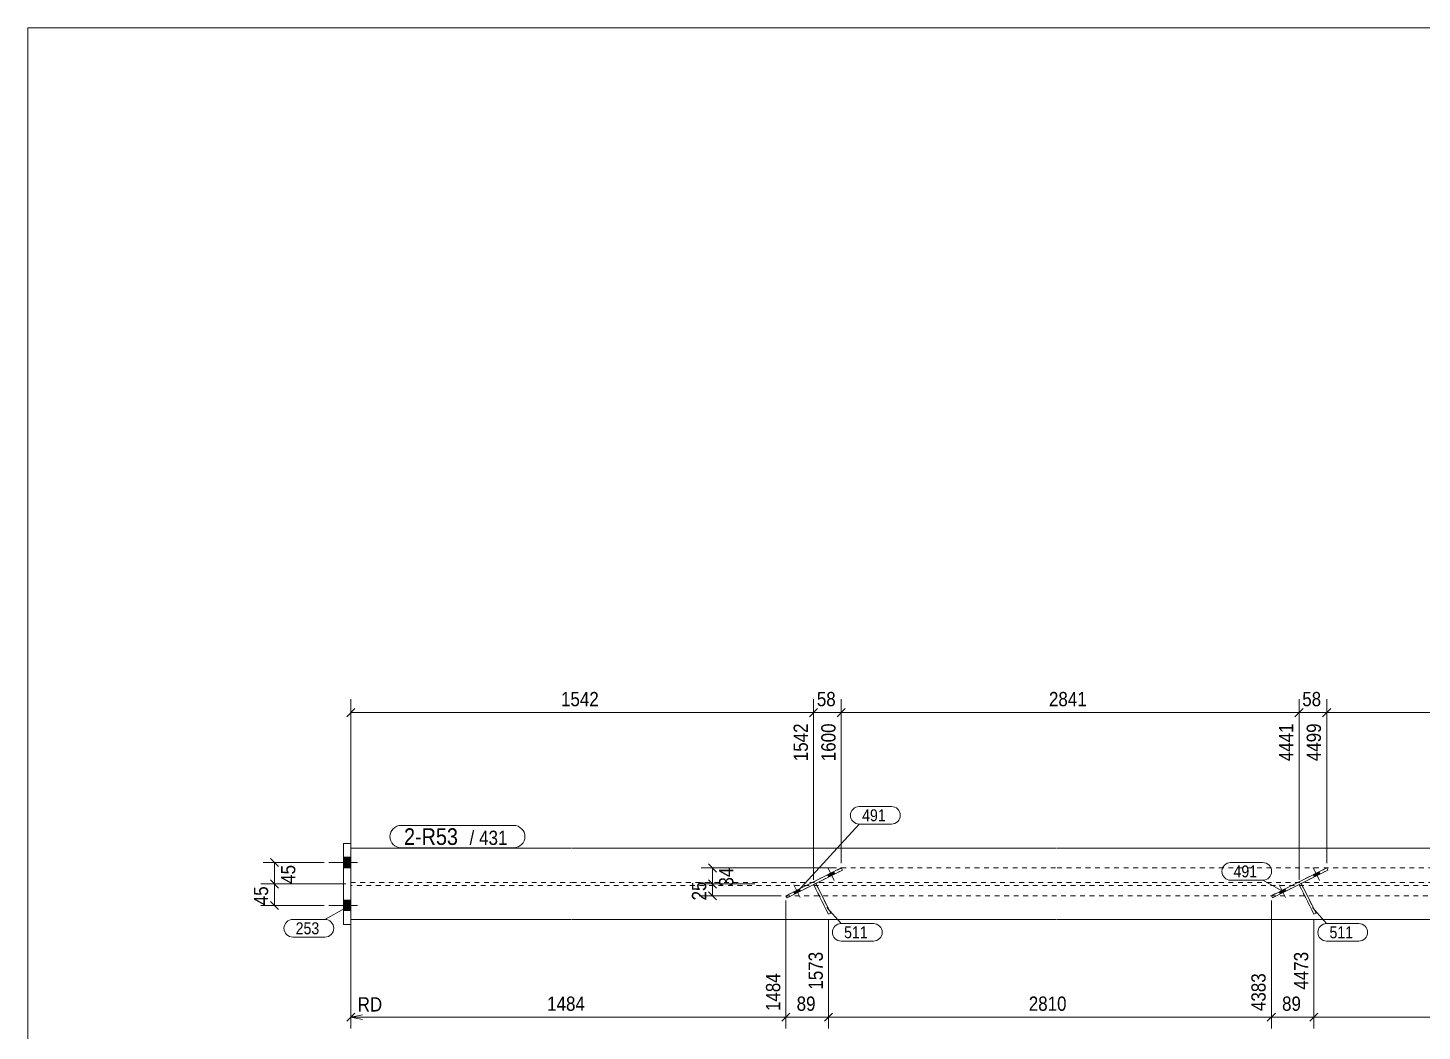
# Model space of a CAD drawing. Header units: millimetres. Extents: x 2 to 579, y 1 to 405.
# Drawn here: x 5 to 297.8, y 194.2 to 405 of the extents above; entities that cross this region are included whole.
import ezdxf

# ---------------------------------------------------------------- set-up
doc = ezdxf.new("R2010")
doc.units = ezdxf.units.MM
doc.linetypes.add('XKITLINE00', pattern=[0])
doc.linetypes.add('XKITLINE01', pattern=[4, 1, -1, 1, -1])
for name, color, linetype, lineweight in [('Bolt', 3, 'Continuous', 0), ('Dimensions', 7, 'Continuous', 0), ('DrawingSheet', 5, 'Continuous', 0), ('GraphicObject', 6, 'Continuous', 0), ('Part', 2, 'Continuous', 0), ('PartMark', 7, 'Continuous', 0)]:
    doc.layers.add(name, color=color, linetype=linetype, lineweight=lineweight)
doc.styles.add('ARIAL', font='ARIAL.TTF')

# ---------------------------------------------------------------- blocks, each defined once
blk = doc.blocks.new('*A15')
at = {"layer": 'Bolt'}
for points in [[(71.31, 230.71), (72.81, 230.71), (72.81, 228.51), (71.31, 228.51)], [(71.31, 230.71), (72.81, 230.71), (72.81, 228.51), (71.31, 228.51)], [(71.31, 230.71), (72.81, 230.71), (72.81, 228.51), (71.31, 228.51)], [(71.31, 221.71), (72.81, 221.71), (72.81, 219.51), (71.31, 219.51)], [(71.31, 221.71), (72.81, 221.71), (72.81, 219.51), (71.31, 219.51)], [(71.31, 221.71), (72.81, 221.71), (72.81, 219.51), (71.31, 219.51)]]:
    blk.add_hatch(color=3, dxfattribs=at).paths.add_polyline_path(points, flags=17)
at = {"layer": 'Bolt', "color": 3, "linetype": 'XKITLINE00', "lineweight": 0}
for p, q in [((68.21, 229.61), (74.21, 229.61)), ((68.21, 229.61), (74.21, 229.61)), ((68.21, 229.61), (74.21, 229.61)), ((71.31, 230.71), (72.81, 230.71)), ((71.31, 230.71), (72.81, 230.71)), ((71.31, 230.71), (72.81, 230.71)), ((71.31, 228.51), (72.81, 228.51)), ((71.31, 228.51), (72.81, 228.51)), ((71.31, 228.51), (72.81, 228.51)), ((68.21, 220.61), (74.21, 220.61)), ((68.21, 220.61), (74.21, 220.61)), ((68.21, 220.61), (74.21, 220.61)), ((71.31, 221.71), (72.81, 221.71)), ((71.31, 221.71), (72.81, 221.71)), ((71.31, 221.71), (72.81, 221.71)), ((71.31, 219.51), (72.81, 219.51)), ((71.31, 219.51), (72.81, 219.51)), ((71.31, 219.51), (72.81, 219.51))]:
    blk.add_line(p, q, dxfattribs=at)
blk = doc.blocks.new('*A18')
at = {"layer": 'Bolt'}
for points in [[(275.14, 226.59), (274.92, 227.04), (276.17, 227.67), (276.39, 227.22)], [(275.14, 226.59), (274.92, 227.04), (276.17, 227.66), (276.39, 227.22)], [(267.99, 223), (267.77, 223.45), (269.02, 224.08), (269.24, 223.63)], [(267.99, 223), (267.77, 223.45), (269.02, 224.08), (269.24, 223.63)]]:
    blk.add_hatch(color=3, dxfattribs=at).paths.add_polyline_path(points, flags=17)
at = {"layer": 'Bolt', "color": 3, "linetype": 'XKITLINE00', "lineweight": 0}
for p, q in [((276.29, 225.87), (274.94, 228.55)), ((276.29, 225.87), (274.94, 228.55)), ((275.14, 226.59), (274.92, 227.04)), ((275.14, 226.59), (274.92, 227.04)), ((276.39, 227.22), (276.17, 227.67)), ((276.39, 227.22), (276.17, 227.66)), ((267.99, 223), (267.77, 223.45)), ((267.99, 223), (267.77, 223.45)), ((269.14, 222.28), (267.79, 224.96)), ((269.14, 222.28), (267.79, 224.96)), ((269.24, 223.63), (269.02, 224.08)), ((269.24, 223.63), (269.02, 224.08))]:
    blk.add_line(p, q, dxfattribs=at)
blk = doc.blocks.new('*A19')
at = {"layer": 'Bolt'}
for points in [[(173.2, 226.59), (172.97, 227.04), (174.22, 227.67), (174.45, 227.22)], [(173.2, 226.59), (172.97, 227.04), (174.22, 227.66), (174.45, 227.22)], [(166.05, 223), (165.82, 223.45), (167.07, 224.08), (167.3, 223.63)], [(166.05, 223), (165.82, 223.45), (167.07, 224.08), (167.3, 223.63)]]:
    blk.add_hatch(color=3, dxfattribs=at).paths.add_polyline_path(points, flags=17)
at = {"layer": 'Bolt', "color": 3, "linetype": 'XKITLINE00', "lineweight": 0}
for p, q in [((174.34, 225.87), (173, 228.55)), ((174.34, 225.87), (173, 228.55)), ((173.2, 226.59), (172.97, 227.04)), ((173.2, 226.59), (172.97, 227.04)), ((174.45, 227.22), (174.22, 227.67)), ((174.45, 227.22), (174.22, 227.66)), ((166.05, 223), (165.82, 223.45)), ((166.05, 223), (165.82, 223.45)), ((167.19, 222.28), (165.85, 224.96)), ((167.19, 222.28), (165.85, 224.96)), ((167.3, 223.63), (167.07, 224.08)), ((167.3, 223.63), (167.07, 224.08))]:
    blk.add_line(p, q, dxfattribs=at)
blk = doc.blocks.new('*A20')
at = {"layer": 'Part', "color": 2, "linetype": 'XKITLINE00', "lineweight": 0}
for p, q in [((72.81, 232.61), (119.11, 232.61)), ((119.21, 232.61), (221.06, 232.61)), ((221.16, 232.61), (323, 232.61)), ((72.81, 217.61), (119.11, 217.61)), ((119.21, 217.61), (221.06, 217.61)), ((221.16, 217.61), (323, 217.61))]:
    blk.add_line(p, q, dxfattribs=at)
at = {"layer": 'Part', "color": 7, "linetype": 'XKITLINE01', "lineweight": 0}
for p, q in [((72.81, 217.61), (72.81, 232.61)), ((72.81, 225.44), (119.11, 225.44)), ((119.11, 224.79), (72.81, 224.79)), ((119.21, 225.44), (221.06, 225.44)), ((221.06, 224.79), (119.21, 224.79)), ((221.16, 225.44), (323, 225.44)), ((323, 224.79), (221.16, 224.79))]:
    blk.add_line(p, q, dxfattribs=at)
blk = doc.blocks.new('*A21')
at = {"layer": 'Part', "color": 2, "linetype": 'XKITLINE00', "lineweight": 0}
for p, q in [((71.31, 233.61), (71.31, 233.61)), ((71.31, 233.61), (72.81, 233.61)), ((71.31, 233.61), (71.31, 216.61)), ((72.81, 233.61), (72.81, 233.61)), ((72.81, 233.61), (72.81, 216.61)), ((71.31, 216.61), (71.31, 216.61)), ((71.31, 216.61), (72.81, 216.61)), ((72.81, 216.61), (72.81, 216.61))]:
    blk.add_line(p, q, dxfattribs=at)
at = {"layer": 'Part', "color": 7, "linetype": 'XKITLINE01', "lineweight": 0}
for p, q in [((71.31, 233.61), (72.81, 233.61)), ((71.31, 233.61), (71.31, 233.61)), ((71.31, 216.61), (72.81, 216.61))]:
    blk.add_line(p, q, dxfattribs=at)
blk = doc.blocks.new('*A25')
at = {"layer": 'Part', "color": 2, "linetype": 'XKITLINE00', "lineweight": 0}
for p, q in [((277.78, 228.47), (266.16, 222.64)), ((277.78, 228.47), (277.78, 228.47)), ((277.78, 228.47), (278, 228.02)), ((278, 228.02), (266.38, 222.2)), ((278, 228.02), (278, 228.03)), ((266.16, 222.64), (266.16, 222.64)), ((266.38, 222.2), (266.16, 222.64)), ((266.38, 222.2), (266.38, 222.2))]:
    blk.add_line(p, q, dxfattribs=at)
at = {"layer": 'Part', "color": 7, "linetype": 'XKITLINE01', "lineweight": 0}
for p, q in [((277.78, 228.47), (266.16, 222.64)), ((278, 228.03), (277.78, 228.47)), ((278, 228.03), (266.38, 222.2)), ((266.16, 222.64), (266.38, 222.2))]:
    blk.add_line(p, q, dxfattribs=at)
blk = doc.blocks.new('*A26')
at = {"layer": 'Part', "color": 7, "linetype": 'XKITLINE01', "lineweight": 0}
for p, q in [((271.97, 225), (272.41, 225.22)), ((271.97, 225), (272.41, 225.22)), ((275.11, 218.74), (271.97, 225)), ((271.97, 225), (271.97, 225)), ((275.55, 218.97), (272.41, 225.22)), ((272.41, 225.22), (272.41, 225.22)), ((275.11, 218.74), (275.55, 218.97))]:
    blk.add_line(p, q, dxfattribs=at)
at = {"layer": 'Part', "color": 2, "linetype": 'XKITLINE00', "lineweight": 0}
for p, q in [((275.05, 218.86), (271.97, 225)), ((272.41, 225.22), (275.5, 219.08))]:
    blk.add_line(p, q, dxfattribs=at)
blk = doc.blocks.new('*A27')
at = {"layer": 'Part', "color": 2, "linetype": 'XKITLINE00', "lineweight": 0}
for p, q in [((175.83, 228.47), (164.21, 222.64)), ((175.83, 228.47), (175.83, 228.47)), ((175.83, 228.47), (176.06, 228.02)), ((176.06, 228.02), (164.44, 222.2)), ((176.06, 228.02), (176.06, 228.03)), ((164.21, 222.64), (164.21, 222.64)), ((164.44, 222.2), (164.21, 222.64)), ((164.44, 222.2), (164.44, 222.2))]:
    blk.add_line(p, q, dxfattribs=at)
at = {"layer": 'Part', "color": 7, "linetype": 'XKITLINE01', "lineweight": 0}
for p, q in [((175.83, 228.47), (164.21, 222.64)), ((176.06, 228.03), (175.83, 228.47)), ((176.06, 228.03), (164.44, 222.2)), ((164.21, 222.64), (164.44, 222.2))]:
    blk.add_line(p, q, dxfattribs=at)
blk = doc.blocks.new('*A28')
at = {"layer": 'Part', "color": 7, "linetype": 'XKITLINE01', "lineweight": 0}
for p, q in [((170.02, 225), (170.47, 225.22)), ((170.02, 225), (170.47, 225.22)), ((173.16, 218.74), (170.02, 225)), ((170.02, 225), (170.02, 225)), ((173.61, 218.97), (170.47, 225.22)), ((170.47, 225.22), (170.47, 225.22)), ((173.16, 218.74), (173.61, 218.97))]:
    blk.add_line(p, q, dxfattribs=at)
at = {"layer": 'Part', "color": 2, "linetype": 'XKITLINE00', "lineweight": 0}
for p, q in [((173.1, 218.86), (170.02, 225)), ((170.47, 225.22), (173.55, 219.08))]:
    blk.add_line(p, q, dxfattribs=at)
blk = doc.blocks.new('*A29')
at = {"layer": 'GraphicObject', "color": 1, "linetype": 'XKITLINE01', "lineweight": 0}
for p, q in [((175.83, 228.47), (221.06, 228.47)), ((221.16, 228.47), (323, 228.47)), ((323.1, 228.47), (379.72, 228.47))]:
    blk.add_line(p, q, dxfattribs=at)
blk = doc.blocks.new('*A30')
at = {"layer": 'GraphicObject', "color": 1, "linetype": 'XKITLINE01', "lineweight": 0}
for p, q in [((221.06, 222.64), (164.21, 222.64)), ((323, 222.64), (221.16, 222.64)), ((368.1, 222.64), (323.1, 222.64))]:
    blk.add_line(p, q, dxfattribs=at)
blk = doc.blocks.new('*A31')
at = {"layer": 'DrawingSheet', "color": 5, "linetype": 'XKITLINE00', "lineweight": 0}
for p, q in [((579, 405), (5, 405)), ((5, 405), (5, 5))]:
    blk.add_line(p, q, dxfattribs=at)
blk = doc.blocks.new('*A66')
at = {"layer": 'Dimensions', "color": 7, "linetype": 'XKITLINE00', "lineweight": 0}
for p, q in [((147.96, 225.96), (149.66, 224.26)), ((157.66, 225.11), (145.96, 225.11)), ((163.21, 222.64), (145.96, 222.64)), ((147.96, 223.49), (149.66, 221.8)), ((148.81, 222.64), (148.81, 225.11))]:
    blk.add_line(p, q, dxfattribs=at)
at = {"layer": 'Dimensions', "color": 3}
for p in [(148.81, 225.11), (148.81, 222.64)]:
    blk.add_point(p, dxfattribs=at)
at = {"layer": 'Dimensions', "color": 3, "style": 'ARIAL', "width": 0.85}
blk.add_text('25', height=3, rotation=90.0002, dxfattribs=at).set_placement((147.46, 221.65))
blk = doc.blocks.new('*A67')
at = {"layer": 'Dimensions', "color": 7, "linetype": 'XKITLINE00', "lineweight": 0}
for p, q in [((174.83, 228.47), (146.41, 228.47)), ((147.96, 229.32), (149.66, 227.62)), ((148.81, 225.11), (148.81, 228.47)), ((147.96, 225.96), (149.66, 224.26)), ((157.66, 225.11), (146.41, 225.11))]:
    blk.add_line(p, q, dxfattribs=at)
at = {"layer": 'Dimensions', "color": 3}
for p in [(148.81, 228.47), (148.81, 225.11)]:
    blk.add_point(p, dxfattribs=at)
at = {"layer": 'Dimensions', "color": 3, "style": 'ARIAL', "width": 0.85}
blk.add_text('34', height=3, rotation=90.0002, dxfattribs=at).set_placement((153.16, 224.57))
blk = doc.blocks.new('*A68')
at = {"layer": 'Dimensions', "color": 7, "linetype": 'XKITLINE00', "lineweight": 0}
for p, q in [((72.81, 233.61), (72.81, 263.96)), ((170.02, 226), (170.02, 263.96)), ((73.66, 261.96), (71.96, 260.26)), ((72.81, 261.11), (170.02, 261.11)), ((170.87, 261.96), (169.17, 260.26))]:
    blk.add_line(p, q, dxfattribs=at)
at = {"layer": 'Dimensions', "color": 3}
for p in [(72.81, 261.11), (170.02, 261.11)]:
    blk.add_point(p, dxfattribs=at)
at = {"layer": 'Dimensions', "color": 3, "style": 'ARIAL', "width": 0.85}
blk.add_text('1542', height=3, dxfattribs=at).set_placement((116.97, 262.46))
blk.add_text('1542', height=3, rotation=90.0002, dxfattribs=at).set_placement((168.82, 250.91))
blk = doc.blocks.new('*A69')
at = {"layer": 'Dimensions', "color": 7, "linetype": 'XKITLINE00', "lineweight": 0}
for p, q in [((170.02, 226), (170.02, 263.96)), ((175.83, 229.47), (175.83, 263.96)), ((170.87, 261.96), (169.17, 260.26)), ((170.02, 261.11), (175.83, 261.11)), ((176.68, 261.96), (174.98, 260.26))]:
    blk.add_line(p, q, dxfattribs=at)
at = {"layer": 'Dimensions', "color": 3}
for p in [(170.02, 261.11), (175.83, 261.11)]:
    blk.add_point(p, dxfattribs=at)
at = {"layer": 'Dimensions', "color": 3, "style": 'ARIAL', "width": 0.85}
blk.add_text('58', height=3, dxfattribs=at).set_placement((170.7, 262.46))
blk.add_text('1600', height=3, rotation=90.0002, dxfattribs=at).set_placement((174.63, 250.91))
blk = doc.blocks.new('*A70')
at = {"layer": 'Dimensions', "color": 7, "linetype": 'XKITLINE00', "lineweight": 0}
for p, q in [((175.83, 229.47), (175.83, 263.96)), ((271.97, 226), (271.97, 263.96)), ((176.68, 261.96), (174.98, 260.26)), ((175.83, 261.11), (271.97, 261.11)), ((272.82, 261.96), (271.12, 260.26))]:
    blk.add_line(p, q, dxfattribs=at)
at = {"layer": 'Dimensions', "color": 3}
for p in [(175.83, 261.11), (271.97, 261.11)]:
    blk.add_point(p, dxfattribs=at)
at = {"layer": 'Dimensions', "color": 3, "style": 'ARIAL', "width": 0.85}
blk.add_text('2841', height=3, dxfattribs=at).set_placement((219.45, 262.46))
blk.add_text('4441', height=3, rotation=90.0002, dxfattribs=at).set_placement((270.77, 250.91))
blk = doc.blocks.new('*A71')
at = {"layer": 'Dimensions', "color": 7, "linetype": 'XKITLINE00', "lineweight": 0}
for p, q in [((271.97, 226), (271.97, 263.96)), ((277.78, 229.47), (277.78, 263.96)), ((272.82, 261.96), (271.12, 260.26)), ((271.97, 261.11), (277.78, 261.11)), ((278.63, 261.96), (276.93, 260.26))]:
    blk.add_line(p, q, dxfattribs=at)
at = {"layer": 'Dimensions', "color": 3}
for p in [(271.97, 261.11), (277.78, 261.11)]:
    blk.add_point(p, dxfattribs=at)
at = {"layer": 'Dimensions', "color": 3, "style": 'ARIAL', "width": 0.85}
blk.add_text('58', height=3, dxfattribs=at).set_placement((272.65, 262.46))
blk.add_text('4499', height=3, rotation=90.0002, dxfattribs=at).set_placement((276.58, 250.91))
blk = doc.blocks.new('*A72')
at = {"layer": 'Dimensions', "color": 7, "linetype": 'XKITLINE00', "lineweight": 0}
for p, q in [((277.78, 229.47), (277.78, 263.96)), ((373.91, 226), (373.91, 263.96)), ((278.63, 261.96), (276.93, 260.26)), ((277.78, 261.11), (373.91, 261.11)), ((374.76, 261.96), (373.06, 260.26))]:
    blk.add_line(p, q, dxfattribs=at)
at = {"layer": 'Dimensions', "color": 3}
for p in [(277.78, 261.11), (373.91, 261.11)]:
    blk.add_point(p, dxfattribs=at)
at = {"layer": 'Dimensions', "color": 3, "style": 'ARIAL', "width": 0.85}
blk.add_text('2841', height=3, dxfattribs=at).set_placement((321.39, 262.46))
blk.add_text('7341', height=3, rotation=90.0002, dxfattribs=at).set_placement((372.71, 250.91))
blk = doc.blocks.new('*A75')
at = {"layer": 'Dimensions', "color": 7, "linetype": 'XKITLINE00', "lineweight": 0}
for p, q in [((164.21, 221.64), (164.21, 194.71)), ((72.81, 216.61), (72.81, 194.71)), ((72.81, 216.61), (72.81, 194.71)), ((73.66, 197.96), (71.96, 196.26)), ((75.31, 197.61), (72.81, 197.11)), ((72.81, 197.11), (164.21, 197.11)), ((75.31, 196.61), (72.81, 197.11)), ((80.03, 197.11), (72.81, 197.11)), ((165.06, 197.96), (163.36, 196.26))]:
    blk.add_line(p, q, dxfattribs=at)
at = {"layer": 'Dimensions', "color": 3}
for p in [(72.81, 197.11), (164.21, 197.11)]:
    blk.add_point(p, dxfattribs=at)
at = {"layer": 'Dimensions', "color": 7}
blk.add_point((72.81, 197.11), dxfattribs=at)
at = {"layer": 'Dimensions', "color": 3, "style": 'ARIAL', "width": 0.85}
blk.add_text('1484', height=3, rotation=90.0002, dxfattribs=at).set_placement((163.01, 198.41))
for s, p in [('RD', (74.26, 198.31)), ('1484', (114.06, 198.46))]:
    blk.add_text(s, height=3, dxfattribs=at).set_placement(p)
blk = doc.blocks.new('*A76')
at = {"layer": 'Dimensions', "color": 7, "linetype": 'XKITLINE00', "lineweight": 0}
for p, q in [((164.21, 221.64), (164.21, 194.71)), ((173.16, 217.74), (173.16, 194.71)), ((165.06, 197.96), (163.36, 196.26)), ((164.21, 197.11), (173.16, 197.11)), ((174.01, 197.96), (172.31, 196.26))]:
    blk.add_line(p, q, dxfattribs=at)
at = {"layer": 'Dimensions', "color": 3}
for p in [(164.21, 197.11), (173.16, 197.11)]:
    blk.add_point(p, dxfattribs=at)
at = {"layer": 'Dimensions', "color": 3, "style": 'ARIAL', "width": 0.85}
blk.add_text('1573', height=3, rotation=90.0002, dxfattribs=at).set_placement((171.96, 202.91))
blk.add_text('89', height=3, dxfattribs=at).set_placement((166.46, 198.46))
blk = doc.blocks.new('*A77')
at = {"layer": 'Dimensions', "color": 7, "linetype": 'XKITLINE00', "lineweight": 0}
for p, q in [((266.16, 221.64), (266.16, 194.71)), ((173.16, 217.74), (173.16, 194.71)), ((174.01, 197.96), (172.31, 196.26)), ((173.16, 197.11), (266.16, 197.11)), ((267.01, 197.96), (265.31, 196.26))]:
    blk.add_line(p, q, dxfattribs=at)
at = {"layer": 'Dimensions', "color": 3}
for p in [(173.16, 197.11), (266.16, 197.11)]:
    blk.add_point(p, dxfattribs=at)
at = {"layer": 'Dimensions', "color": 3, "style": 'ARIAL', "width": 0.85}
blk.add_text('4383', height=3, rotation=90.0002, dxfattribs=at).set_placement((264.96, 198.41))
blk.add_text('2810', height=3, dxfattribs=at).set_placement((215.21, 198.46))
blk = doc.blocks.new('*A78')
at = {"layer": 'Dimensions', "color": 7, "linetype": 'XKITLINE00', "lineweight": 0}
for p, q in [((266.16, 221.64), (266.16, 194.71)), ((275.11, 217.74), (275.11, 194.71)), ((267.01, 197.96), (265.31, 196.26)), ((266.16, 197.11), (275.11, 197.11)), ((275.95, 197.96), (274.26, 196.26))]:
    blk.add_line(p, q, dxfattribs=at)
at = {"layer": 'Dimensions', "color": 3}
for p in [(266.16, 197.11), (275.11, 197.11)]:
    blk.add_point(p, dxfattribs=at)
at = {"layer": 'Dimensions', "color": 3, "style": 'ARIAL', "width": 0.85}
blk.add_text('4473', height=3, rotation=90.0002, dxfattribs=at).set_placement((273.91, 202.91))
blk.add_text('89', height=3, dxfattribs=at).set_placement((268.41, 198.46))
blk = doc.blocks.new('*A79')
at = {"layer": 'Dimensions', "color": 7, "linetype": 'XKITLINE00', "lineweight": 0}
for p, q in [((368.1, 221.64), (368.1, 194.71)), ((275.11, 217.74), (275.11, 194.71)), ((275.95, 197.96), (274.26, 196.26)), ((275.11, 197.11), (368.1, 197.11)), ((368.95, 197.96), (367.25, 196.26))]:
    blk.add_line(p, q, dxfattribs=at)
at = {"layer": 'Dimensions', "color": 3}
for p in [(275.11, 197.11), (368.1, 197.11)]:
    blk.add_point(p, dxfattribs=at)
at = {"layer": 'Dimensions', "color": 3, "style": 'ARIAL', "width": 0.85}
blk.add_text('7282', height=3, rotation=90.0002, dxfattribs=at).set_placement((366.9, 198.41))
blk.add_text('2810', height=3, dxfattribs=at).set_placement((317.15, 198.46))
blk = doc.blocks.new('*A82')
at = {"layer": 'Dimensions', "color": 7, "linetype": 'XKITLINE00', "lineweight": 0}
for p, q in [((55.96, 225.96), (57.66, 224.26)), ((71.81, 225.11), (53.96, 225.11)), ((56.81, 220.61), (56.81, 225.11)), ((67.21, 220.61), (53.96, 220.61)), ((55.96, 221.46), (57.66, 219.76))]:
    blk.add_line(p, q, dxfattribs=at)
at = {"layer": 'Dimensions', "color": 3}
for p in [(56.81, 225.11), (56.81, 220.61)]:
    blk.add_point(p, dxfattribs=at)
at = {"layer": 'Dimensions', "color": 3, "style": 'ARIAL', "width": 0.85}
blk.add_text('45', height=3, rotation=90.0002, dxfattribs=at).set_placement((55.46, 220.64))
blk = doc.blocks.new('*A83')
at = {"layer": 'Dimensions', "color": 7, "linetype": 'XKITLINE00', "lineweight": 0}
for p, q in [((67.21, 229.61), (54.41, 229.61)), ((55.96, 230.46), (57.66, 228.76)), ((56.81, 225.11), (56.81, 229.61)), ((55.96, 225.96), (57.66, 224.26)), ((71.81, 225.11), (54.41, 225.11))]:
    blk.add_line(p, q, dxfattribs=at)
at = {"layer": 'Dimensions', "color": 3}
for p in [(56.81, 229.61), (56.81, 225.11)]:
    blk.add_point(p, dxfattribs=at)
at = {"layer": 'Dimensions', "color": 3, "style": 'ARIAL', "width": 0.85}
blk.add_text('45', height=3, rotation=90.0002, dxfattribs=at).set_placement((61.16, 225.14))
blk = doc.blocks.new('*A86')
at = {"layer": 'PartMark', "color": 7, "linetype": 'XKITLINE00', "lineweight": 0}
for p, q in [((172.82, 220.14), (175.82, 216.8)), ((175.82, 216.8), (182.58, 216.8)), ((175.82, 213.1), (182.58, 213.1))]:
    blk.add_line(p, q, dxfattribs=at)
for centre, start, end in [((175.82, 214.95), 90, 270), ((182.58, 214.95), 270, 90)]:
    blk.add_arc(centre, 1.85, start, end, dxfattribs=at)
at = {"layer": 'PartMark', "color": 3, "style": 'ARIAL', "width": 0.85}
blk.add_text('511', height=2.5, dxfattribs=at).set_placement((176.42, 213.7))
blk = doc.blocks.new('*A87')
at = {"layer": 'PartMark', "color": 7, "linetype": 'XKITLINE00', "lineweight": 0}
for p, q in [((179.61, 241.39), (186.37, 241.39)), ((166.67, 223.51), (179.61, 237.69)), ((179.61, 237.69), (186.37, 237.69))]:
    blk.add_line(p, q, dxfattribs=at)
for centre, start, end in [((179.61, 239.54), 90, 270), ((186.37, 239.54), 270, 90)]:
    blk.add_arc(centre, 1.85, start, end, dxfattribs=at)
at = {"layer": 'PartMark', "color": 3, "style": 'ARIAL', "width": 0.85}
blk.add_text('491', height=2.5, dxfattribs=at).set_placement((180.21, 238.29))
blk = doc.blocks.new('*A88')
at = {"layer": 'PartMark', "color": 7, "linetype": 'XKITLINE00', "lineweight": 0}
for p, q in [((274.77, 220.14), (277.77, 216.8)), ((277.77, 216.8), (284.53, 216.8)), ((277.77, 213.1), (284.53, 213.1))]:
    blk.add_line(p, q, dxfattribs=at)
for centre, start, end in [((277.77, 214.95), 90, 270), ((284.53, 214.95), 270, 90)]:
    blk.add_arc(centre, 1.85, start, end, dxfattribs=at)
at = {"layer": 'PartMark', "color": 3, "style": 'ARIAL', "width": 0.85}
blk.add_text('511', height=2.5, dxfattribs=at).set_placement((278.37, 213.7))
blk = doc.blocks.new('*A89')
at = {"layer": 'PartMark', "color": 7, "linetype": 'XKITLINE00', "lineweight": 0}
for p, q in [((257.61, 229.6), (264.37, 229.6)), ((257.61, 225.9), (264.37, 225.9)), ((268.61, 223.51), (264.37, 225.9))]:
    blk.add_line(p, q, dxfattribs=at)
for centre, start, end in [((257.61, 227.75), 90, 270), ((264.37, 227.75), 270, 90)]:
    blk.add_arc(centre, 1.85, start, end, dxfattribs=at)
at = {"layer": 'PartMark', "color": 3, "style": 'ARIAL', "width": 0.85}
blk.add_text('491', height=2.5, dxfattribs=at).set_placement((258.21, 226.5))
blk = doc.blocks.new('*A93')
at = {"layer": 'PartMark', "color": 7, "linetype": 'XKITLINE00', "lineweight": 0}
for p, q in [((71.64, 220.04), (67.4, 217.65)), ((60.64, 217.65), (67.4, 217.65)), ((60.64, 213.95), (67.4, 213.95))]:
    blk.add_line(p, q, dxfattribs=at)
for centre, start, end in [((60.64, 215.8), 90, 270), ((67.4, 215.8), 270, 90)]:
    blk.add_arc(centre, 1.85, start, end, dxfattribs=at)
at = {"layer": 'PartMark', "color": 3, "style": 'ARIAL', "width": 0.85}
blk.add_text('253', height=2.5, dxfattribs=at).set_placement((61.24, 214.55))
blk = doc.blocks.new('*A94')
at = {"layer": 'PartMark', "color": 7, "linetype": 'XKITLINE00', "lineweight": 0}
for p, q in [((83.4, 237.41), (107.04, 237.41)), ((83.4, 232.71), (107.04, 232.71))]:
    blk.add_line(p, q, dxfattribs=at)
for centre, start, end in [((83.4, 235.06), 90, 270), ((107.04, 235.06), 270, 90)]:
    blk.add_arc(centre, 2.35, start, end, dxfattribs=at)
at = {"layer": 'PartMark', "color": 1, "style": 'ARIAL', "width": 0.85}
blk.add_text('2-R53', height=3.5, dxfattribs=at).set_placement((84, 233.31))
at = {"layer": 'PartMark', "color": 3, "style": 'ARIAL', "width": 0.85}
for s, p in [('/', (97.76, 233.31)), ('431', (99.77, 233.31))]:
    blk.add_text(s, height=3, dxfattribs=at).set_placement(p)

msp = doc.modelspace()

# ---------------------------------------------------------------- block references
at = {"lineweight": 0}
for name in ['*A31', '*A68', '*A69', '*A70', '*A71', '*A72', '*A87', '*A94', '*A21', '*A83', '*A15', '*A67', '*A27', '*A19', '*A29', '*A89', '*A25', '*A18', '*A82', '*A66', '*A30', '*A28', '*A26', '*A93', '*A75', '*A76', '*A77', '*A86', '*A78', '*A79', '*A88']:
    msp.add_blockref(name, (0, 0), dxfattribs=at)
at = {"layer": 'Part', "lineweight": 0}
msp.add_blockref('*A20', (0, 0), dxfattribs=at)

doc.saveas('drawing.dxf')
